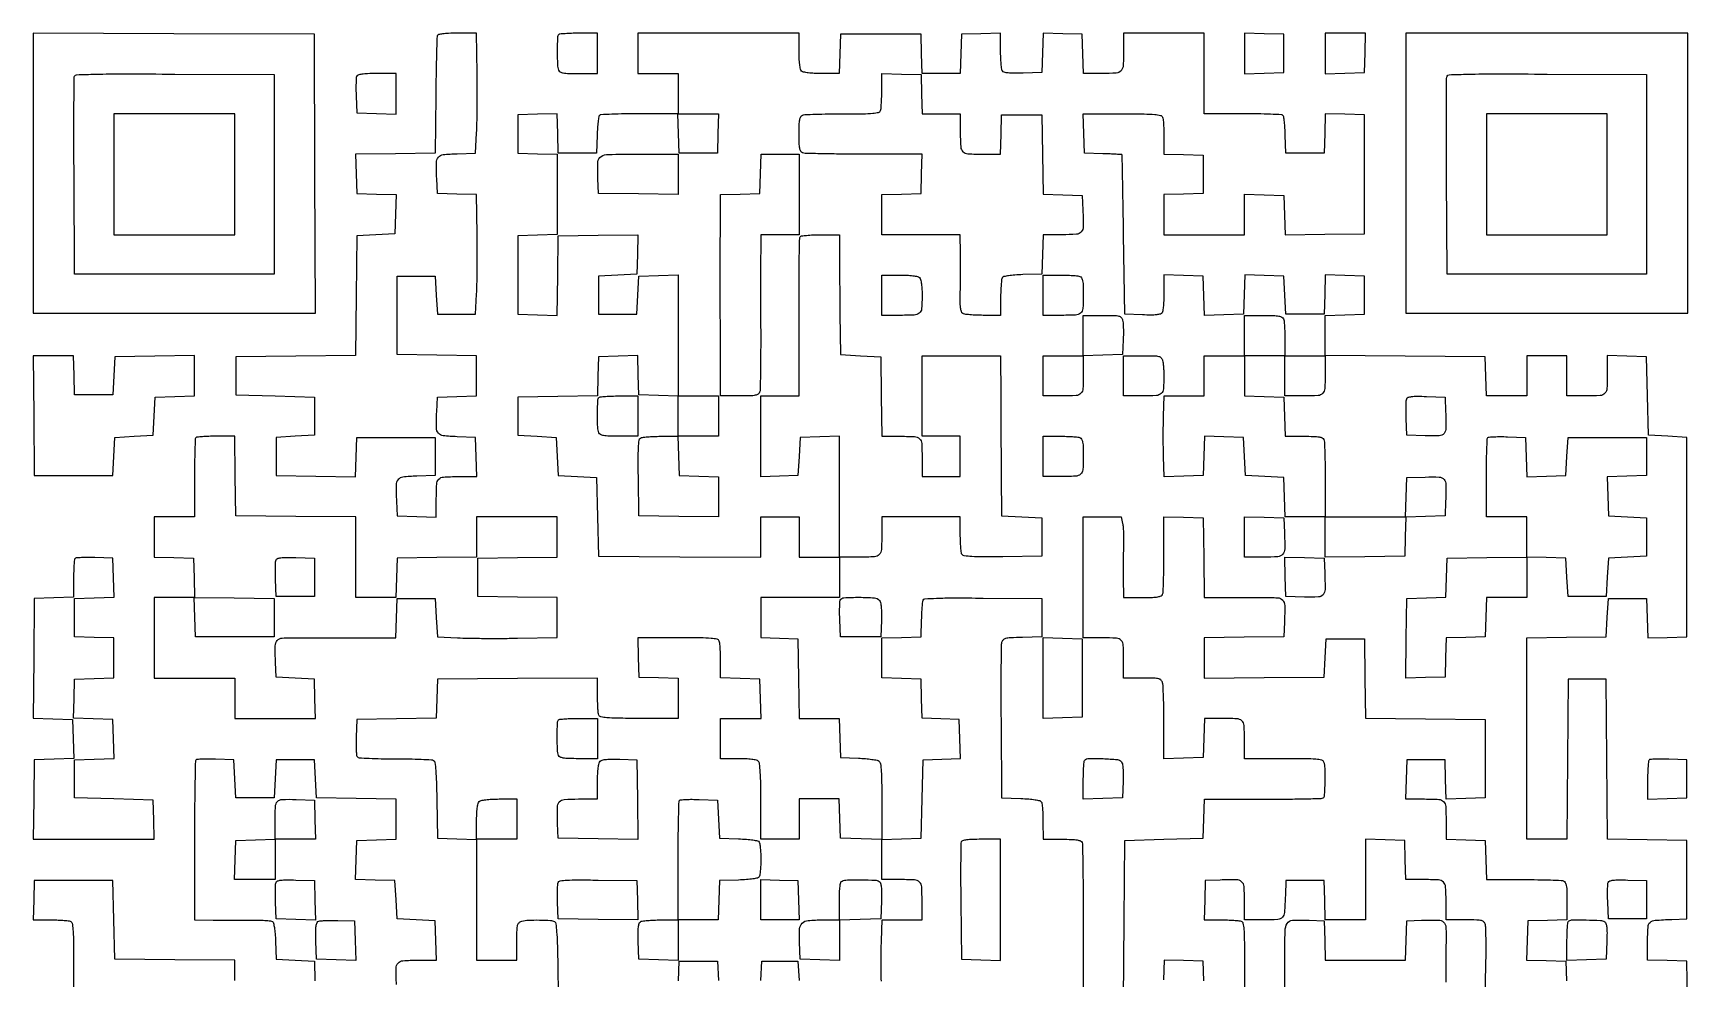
# Model space of a CAD drawing. Extents: x 156 to 936, y 95 to 969.
# Drawn here: x 156 to 936, y 523 to 969 of the extents above; entities that cross this region are included whole.
import ezdxf

# ---------------------------------------------------------------- set-up
doc = ezdxf.new("R2010")
doc.units = 0

msp = doc.modelspace()

# ---------------------------------------------------------------- linework, layer by layer
for points in [[(156, 903.007138), (156, 837), (222.50719, 837), (289.014379, 837), (288.75719, 902.75), (288.5, 968.5), (222.25, 968.757138), (156, 969.014276)], [(727, 959.5), (727, 949.924948), (736.25, 950.212474), (745.5, 950.5), (745.5, 959.5), (745.5, 968.5), (736.25, 968.787526), (727, 969.075052)], [(765, 959.462474), (765, 949.924948), (774.25, 950.212474), (783.5, 950.5), (783.787526, 959.75), (784.075052, 969), (774.537526, 969), (765, 969)], [(803, 903), (803, 837), (869.5, 837), (936, 837), (936, 903), (936, 969), (869.5, 969), (803, 969)], [(194, 902.5), (194, 874), (222.5, 874), (251, 874), (251, 902.5), (251, 931), (222.5, 931), (194, 931)], [(478.787526, 921.75), (478.5, 912.5), (469.5, 912.5), (460.5, 912.5), (460.212474, 921.75), (459.924948, 931), (469.5, 931), (479.075052, 931)], [(841, 902.5), (841, 874), (869.5, 874), (898, 874), (898, 902.5), (898, 931), (869.5, 931), (841, 931)], [(156.234427, 788.75), (156.5, 760.5), (175, 760.5), (193.5, 760.5), (194, 769.5), (194.5, 778.5), (203.5, 779), (212.5, 779.5), (213, 788.5), (213.5, 797.5), (222.75, 797.787526), (232, 798.075052), (232, 807.559591), (232, 817.044131), (213.25, 816.772065), (194.5, 816.5), (194, 807.5), (193.5, 798.5), (184.5, 798.5), (175.5, 798.5), (175.212474, 807.75), (174.924948, 817), (165.446901, 817), (155.968853, 817)], [(269.5, 693.5), (269.5, 684.5), (251, 684.5), (232.5, 684.5), (232.21218, 693.772204), (231.924361, 703.044409), (250.71218, 702.772204), (269.5, 702.5)], [(650.5, 665), (650.5, 646.5), (641.25, 646.212474), (632, 645.924948), (632, 665), (632, 684.075052), (641.25, 683.787526), (650.5, 683.5)], [(516.787526, 560.25), (517.075052, 551), (508.037526, 551), (499, 551), (499, 560.538933), (499, 570.077866), (507.75, 569.788933), (516.5, 569.5)]]:
    msp.add_lwpolyline(points, close=True)
for points in [[(346.472445, 967.75, 0.082125), (346.279536, 966.758202, 0.000698), (346.069628, 958.935938, 0.00244), (345.884703, 949.939182, 0.001568), (345.75383, 939.5), (345.5, 912.5), (326.712768, 912.227798), (307.925536, 911.955596), (308.212768, 902.727798), (308.5, 893.5), (317.787023, 893.211984), (327.074046, 892.923969), (326.787023, 883.711984), (326.5, 874.5), (317.5, 874), (308.5, 873.5), (308.234453, 845.265547), (307.968906, 817.031094), (279.734453, 816.765547), (251.5, 816.5), (251.5, 807.5), (251.5, 798.5), (270, 798), (288.5, 797.5), (288.5, 788.5), (288.5, 779.5), (279.5, 779), (270.5, 778.5), (270.5, 769.5), (270.5, 760.5), (289.212184, 760.228074), (307.924368, 759.956148), (308.212184, 769.228074), (308.5, 778.5), (327, 778.5), (345.5, 778.5), (345.5, 769.5), (345.5, 760.5), (336.759315, 760.211203, 0.017722), (330.222155, 759.762911, 0.198326), (327.97509, 758.54849, 0.170867), (327.062458, 756.011209, 0.012477), (327.199088, 748.479083), (327.5, 741.5), (336.75, 741.212474), (346, 740.924948), (346, 748.880687, -0.011355), (346.170661, 756.39446, -0.175306), (347.14413, 758.745929, -0.195555), (349.355702, 759.800563, -0.014686), (356.144515, 760), (365.075052, 760), (364.787526, 769.25), (364.5, 778.5), (355.759315, 778.788797, -0.017722), (349.222155, 779.237089, -0.198326), (346.97509, 780.45151, -0.170867), (346.062458, 782.988791, -0.012477), (346.199088, 790.520917), (346.5, 797.5), (355.75, 797.787526), (365, 798.075052), (365, 807.515461), (365, 816.955869), (346.25, 817.227935), (327.5, 817.5), (327.5, 836), (327.5, 854.5), (336.5, 854.5), (345.5, 854.5), (346, 845.5), (346.5, 836.5), (355.5, 836.5), (364.5, 836.5), (365, 846, 0.008575), (365.173687, 850.899725, 0.002724), (365.267478, 858.206326, 0.002718), (365.283374, 866.351918, 0.003024), (365.208437, 874.213024), (364.916874, 892.926048), (355.708437, 893.213024), (346.5, 893.5), (346.199088, 900.479083, -0.012477), (346.062458, 908.011209, -0.170867), (346.97509, 910.54849, -0.198326), (349.222155, 911.762911, -0.017722), (355.759315, 912.211203), (364.5, 912.5), (365, 922, 0.008583), (365.173683, 926.901785, 0.002721), (365.267404, 934.217188, 0.002715), (365.283216, 942.374735, 0.003017), (365.208183, 950.25), (364.916366, 969), (355.926798, 969, 0.008098), (351.773943, 968.93274, 0.024771), (348.967412, 968.702312, 0.032443), (347.114381, 968.333788, 0.24303)], [(403.666667, 968.333333, 0.192867), (403.103892, 967.018197, 0.004931), (403.015701, 960.449139, 0.008182), (403.096621, 954.128446, 0.084511), (403.606989, 951.581787, 0.192406), (404.346128, 950.782907, 0.06988), (405.845898, 950.311531, 0.034532), (408.428287, 950.062976, 0.00673), (413.106989, 950), (422, 950), (422, 959.5), (422, 969), (413.166667, 969, 0.007039), (409.733476, 968.951666, 0.010477), (406.732292, 968.804167, 0.005871), (404.23216, 968.599192, 0.174709)], [(269.5, 902.5), (269.5, 855.5), (222.5, 855.5), (175.5, 855.5), (175.239372, 901.5, -0.000997), (175.174287, 919.225103, -0.001596), (175.197198, 934.357597, -0.000282), (175.267665, 947.72814, -0.090314), (175.461789, 948.759906, -0.301449), (176.45055, 949.464468, -0.003096), (185.402033, 949.70934, -0.005599), (198.68089, 949.841585, -0.001079), (222.722417, 949.759906), (269.5, 949.5)], [(308.423642, 948.661609, 0.079281), (308.235027, 947.7687, 0.006579), (308.147568, 945.392336, 0.008656), (308.129541, 942.539392, 0.006569), (308.205027, 939.411609), (308.5, 931.5), (317.75, 931.212474), (327, 930.924948), (327, 940.462474), (327, 950), (317.968615, 950, 0.007593), (313.620517, 949.933967, 0.027242), (310.854544, 949.698735, 0.041413), (309.106941, 949.304101, 0.228749)], [(574.787526, 940.25), (575.075052, 931), (584.037526, 931), (593, 931), (593, 922.106989, 0.014732), (593.199102, 915.350994, 0.19511), (594.249844, 913.143776, 0.175559), (596.592092, 912.171283, 0.011491), (604.044262, 912), (611.924948, 912), (612.212474, 921.25), (612.5, 930.5), (622, 930.5), (631.5, 930.5), (631.771928, 911.787236), (632.043857, 893.074471), (641.271928, 892.787236), (650.5, 892.5), (650.800912, 885.520917, -0.012303), (650.942101, 877.883746, -0.176255), (650.011851, 875.374694, -0.202443), (647.739673, 874.228106, -0.016964), (641.018474, 874), (632.075052, 874), (631.787526, 864.75), (631.5, 855.5), (622.532999, 855.207902, 0.009786), (618.707636, 855.008289, 0.020298), (615.737125, 854.673305, 0.020215), (613.552989, 854.24575, 0.195149), (612.798312, 853.707902, 0.112618), (612.495093, 852.855762, 0.008743), (612.251635, 850.431384, 0.011595), (612.077158, 847.498009, 0.008591), (612.015313, 844.25), (612, 836), (603.75, 836.015313, -0.00958), (600.491543, 836.083802, -0.012622), (597.525809, 836.278091, -0.010099), (595.077688, 836.550601, -0.108865), (594.146372, 836.888375, -0.18574), (593.500978, 837.757572, -0.040433), (593.140898, 839.624046, -0.026256), (592.974178, 842.532694, -0.007207), (593.018516, 847.123063, 0.002836), (593.096273, 851.348323, 0.001753), (593.142088, 856.315837, 0.001758), (593.152891, 861.223834, 0.003161), (593.122144, 865.25), (593, 874), (574.5, 874), (556, 874), (556, 883.462474), (556, 892.924948), (565.25, 893.212474), (574.5, 893.5), (574.787526, 902.75), (575.075052, 912), (547.619313, 912, -0.002064), (536.982289, 912.043909, -0.003161), (527.764048, 912.178303, -0.001101), (519.816927, 912.361937, -0.085483), (518.581787, 912.606989, -0.18666), (517.790003, 913.323423, -0.072682), (517.316038, 914.748234, -0.036534), (517.06471, 917.179878, -0.007489), (517, 921.5, -0.007489), (517.06471, 925.820122, -0.036534), (517.316038, 928.251766, -0.072682), (517.790003, 929.676577, -0.18666), (518.581787, 930.393011, -0.081332), (519.754472, 930.635738, -0.00242), (524.784097, 930.821697, -0.004765), (530.727001, 930.955949, -0.003264), (537.474799, 931, 0.002672), (547.159864, 931.051749, 0.019343), (551.81213, 931.281609, 0.038952), (554.415774, 931.717599, 0.244878), (555.393011, 932.581787, 0.068543), (555.631102, 933.600781, 0.007277), (555.821697, 936.035923, 0.008872), (555.955617, 938.957076, 0.007017), (556, 942.119313), (556, 950.075052), (565.25, 949.787526), (574.5, 949.5)], [(916.5, 902.5), (916.5, 855.5), (869.5, 855.5), (822.5, 855.5), (822.239372, 901.5, -0.000997), (822.174287, 919.225103, -0.001596), (822.197198, 934.357597, -0.000282), (822.267665, 947.72814, -0.090314), (822.461789, 948.759906, -0.301449), (823.45055, 949.464468, -0.003096), (832.402033, 949.70934, -0.005599), (845.68089, 949.841585, -0.001079), (869.722417, 949.759906), (916.5, 949.5)], [(460, 902.477935), (460, 892.955869), (441.25, 893.227935), (422.5, 893.5), (422.199088, 900.479083, -0.019865), (422.172345, 908.427676, -0.25447), (423.637957, 910.902206, -0.13093), (427.063884, 911.877459, -0.004239), (441.519052, 912), (460, 912)], [(517, 893), (517, 874), (508, 874), (499, 874), (498.909593, 865.25, 0.002147), (498.879363, 860.242795, 0.000394), (498.870545, 850.997725, 0.000424), (498.877929, 840.181686, 0.000386), (498.903617, 829.018851, -0.001925), (498.895336, 818.359004, -0.00292), (498.798332, 809.09069, -0.001097), (498.65094, 801.124169, -0.071783), (498.426636, 799.768851, -0.175697), (497.717315, 798.845739, -0.096189), (496.373436, 798.315218, -0.040138), (493.919747, 798.05919, -0.005934), (488.932612, 798), (480, 798), (479.933673, 816, -0.000327), (479.908214, 824.397569, -0.00017), (479.88683, 834.88125, -0.000169), (479.872147, 845.649261, -0.000257), (479.867347, 855, -0.000281), (479.872218, 863.660525, -0.000282), (479.88683, 872.317102, -0.000275), (479.907992, 879.871743, -0.001122), (479.933673, 884.462474), (480, 892.924948), (489.25, 893.212474), (498.5, 893.5), (498.787526, 902.75), (499.075052, 912), (508.037526, 912), (517, 912)], [(536.030494, 864.75, 0.001065), (536.056617, 859.936743, 0.000323), (536.11651, 852.635938, 0.000323), (536.194222, 844.452664, 0.000352), (536.280494, 836.5), (536.5, 817.5), (546, 817), (555.5, 816.5), (555.772065, 797.75), (556.044131, 779), (563.940278, 779, -0.011457), (571.404655, 778.828936, -0.175414), (573.74896, 777.85673, -0.195276), (574.800677, 775.649615, -0.014747), (575, 768.893011), (575, 760), (584, 760), (593, 760), (593, 769.5), (593, 779), (584, 779), (575, 779), (575, 798), (575, 817), (593.5, 817), (612, 817), (612.057091, 798.25, 0.000566), (612.092812, 789.697251, 0.000329), (612.154079, 779.426563, 0.000328), (612.229016, 769.132134, 0.000554), (612.307091, 760.5), (612.5, 741.5), (622, 741), (631.5, 740.5), (631.5, 731.5), (631.5, 722.5), (613.073381, 722.226758, -0.003139), (603.874845, 722.14811, -0.013555), (598.410177, 722.283854, -0.01557), (594.873481, 722.578359, -0.226527), (593.838694, 723.226758, -0.110913), (593.51997, 724.114795, -0.009356), (593.263497, 726.549423, -0.012063), (593.080135, 729.497312, -0.009035), (593.015313, 732.75), (593, 741), (574.5, 741), (556, 741), (556, 733.081787, -0.011759), (555.823337, 725.570915, -0.18106), (554.820169, 723.232644, -0.19079), (552.54893, 722.190353, -0.013298), (545.393011, 722), (536, 722), (536, 750.537526), (536, 779.075052), (526.75, 778.787526), (517.5, 778.5), (517, 769.5), (516.5, 760.5), (507.75, 760.211067), (499, 759.922134), (499, 778.961067), (499, 798), (508, 798), (517, 798), (517.071973, 816.75, 0.000644), (517.093664, 825.256504, 0.000385), (517.098644, 835.376293, 0.000385), (517.088092, 845.456085, 0.000668), (517.061701, 853.828871, -0.002922), (517.07133, 860.920507, -0.004523), (517.170844, 867.044218, -0.001528), (517.32049, 872.320872, -0.131288), (517.548745, 873.078871, -0.224609), (518.112927, 873.444758, -0.009225), (520.577219, 873.729418, -0.014517), (523.591498, 873.93326, -0.009623), (527.059017, 874), (536, 874)], [(573.8, 853.8, -0.142062), (574.301898, 852.888147, -0.021703), (574.672007, 850.825282, -0.021121), (574.91981, 848.136184, -0.012415), (575, 844.906989, -0.019554), (574.772902, 839.102218, -0.206765), (573.690254, 837.052708, -0.159949), (571.310519, 836.157481, -0.01065), (563.918213, 836), (556, 836), (556, 845.5), (556, 855), (564.3, 855, -0.011084), (567.828493, 854.92177, -0.020332), (570.693122, 854.677711, -0.021091), (572.860329, 854.310542, -0.144849)], [(649.418213, 854.393011, -0.18666), (650.209997, 853.676577, -0.072682), (650.683962, 852.251766, -0.036534), (650.93529, 849.820122, -0.007489), (651, 845.5, -0.016928), (650.787494, 839.225197, -0.201251), (649.720139, 837.097177, -0.16771), (647.358591, 836.163873, -0.011011), (639.918213, 836), (632, 836), (632, 845.5), (632, 855), (639.918213, 855, -0.00705), (643.066073, 854.955615, -0.008902), (645.9751, 854.821697, -0.007317), (648.400281, 854.631074, -0.06844)], [(669.53186, 833.729083, -0.045288), (669.735265, 832.430652, -0.00895), (669.846004, 830.075142, -0.009416), (669.874264, 827.317546, -0.008627), (669.800912, 824.479083), (669.5, 817.5), (660.25, 817.212474), (651, 816.924948), (651, 809.044262, -0.011491), (650.828717, 801.592092, -0.175559), (649.856224, 799.249844, -0.19511), (647.649006, 798.199102, -0.014732), (640.893011, 798), (632, 798), (632, 807.5), (632, 817), (641.5, 817), (651, 817), (651, 826.5), (651, 836), (659.980948, 836, -0.004705), (665.561989, 835.94748, -0.053705), (667.743052, 835.670919, -0.154872), (668.864468, 834.997584, -0.119781)], [(745.393011, 834.418213, -0.06844), (745.631074, 833.400281, -0.007317), (745.821697, 830.9751, -0.008902), (745.955615, 828.066073, -0.00705), (746, 824.918213), (746, 817), (755.5, 817), (765, 817), (765, 809.081787, -0.01141), (764.829247, 801.599988, -0.175208), (763.85745, 799.252746, -0.195511), (761.650479, 798.199638, -0.014768), (754.893011, 798), (746, 798), (746, 807.5), (746, 817), (736.5, 817), (727, 817), (727, 807.537526), (727, 798.075052), (736.25, 797.787526), (745.5, 797.5), (745.787526, 788.25), (746.075052, 779), (754.930537, 779, -0.006773), (759.587052, 778.936924, -0.03465), (762.160133, 778.688208, -0.070053), (763.655249, 778.216672, -0.192061), (764.393011, 777.418213, -0.081401), (764.635772, 776.244542, -0.002396), (764.821697, 771.184475, -0.00474), (764.955951, 765.207024, -0.003244), (765, 758.418213), (765, 741), (783.962474, 741), (802.924948, 741), (803.212474, 750.25), (803.5, 759.5), (812.221282, 759.788514, -0.017872), (818.784833, 759.770984, -0.210428), (821.027485, 758.678754, -0.176334), (821.949111, 756.182645, -0.011928), (821.800912, 748.479083), (821.5, 741.5), (812.287036, 741.212964), (803.074071, 740.925929), (802.787036, 731.712964), (802.5, 722.5), (783.75, 722.227935), (765, 721.955869), (765, 731.477935), (765, 741), (755.537526, 741), (746.075052, 741), (745.787526, 750.25), (745.5, 759.5), (736.5, 760), (727.5, 760.5), (727, 769.5), (726.5, 778.5), (717.288016, 778.787023), (708.076031, 779.074046), (707.788016, 769.787023), (707.5, 760.5), (698.319479, 760.213394), (689.138958, 759.926787), (688.819479, 769.463394, -0.005262), (688.719823, 773.802276, -0.003099), (688.687442, 778.989247, -0.003099), (688.719338, 784.17274, -0.005294), (688.81862, 788.5), (689.13724, 798), (698.56862, 798), (708, 798), (708, 807.5), (708, 817), (717.5, 817), (727, 817), (727, 826.5), (727, 836), (735.893011, 836, -0.00673), (740.571713, 835.937024, -0.034532), (743.154102, 835.688469, -0.06988), (744.653872, 835.217093, -0.192406)], [(688.369714, 814.75, -0.03463), (688.602592, 813.555895, -0.010099), (688.795566, 811.692188, -0.010096), (688.928401, 809.5793, -0.010649), (688.972691, 807.5, -0.017359), (688.759849, 801.37136, -0.188704), (687.720969, 799.178608, -0.175914), (685.434037, 798.192623, -0.014699), (678.883369, 798), (670, 798), (670, 807.5), (670, 817), (678.883369, 817, -0.00487), (684.368743, 816.946567, -0.0534), (686.551213, 816.66971, -0.150802), (687.684822, 816.002112, -0.119916)], [(441, 788.5), (441, 779), (432.106989, 779, -0.00673), (427.428287, 779.062976, -0.034532), (424.845898, 779.311531, -0.06988), (423.346128, 779.782907, -0.192406), (422.606989, 780.581787, -0.084511), (422.096621, 783.128446, -0.008182), (422.015701, 789.449139, -0.004931), (422.103892, 796.018197, -0.192867), (422.666667, 797.333333, -0.174709), (423.23216, 797.599192, -0.005871), (425.732292, 797.804167, -0.010477), (428.733476, 797.951666, -0.007039), (432.166667, 798), (441, 798)], [(479, 788.5), (479, 779), (469.462474, 779), (459.924948, 779), (460.212474, 769.75), (460.5, 760.5), (469.75, 760.212474), (479, 759.924948), (479, 750.440409), (479, 740.955869), (460.25, 741.227935), (441.5, 741.5), (441.253044, 759.442865, -0.00333), (441.19043, 768.259053, -0.013443), (441.332656, 773.636527, -0.01462), (441.625285, 777.172733, -0.227096), (442.253044, 778.177552, -0.111594), (443.12672, 778.490041, -0.00911), (445.557144, 778.741275, -0.011876), (448.499195, 778.921063, -0.008857), (451.75, 778.984687), (460, 779), (460, 788.5), (460, 798), (469.5, 798), (479, 798)], [(821.800912, 790.520917, -0.011928), (821.949111, 782.817355, -0.176334), (821.027485, 780.321246, -0.210428), (818.784833, 779.229016, -0.017872), (812.221282, 779.211486), (803.5, 779.5), (803.205027, 787.411609, -0.006757), (803.130652, 790.542211, -0.008847), (803.151984, 793.403842, -0.006825), (803.2445, 795.787219, -0.078651), (803.438673, 796.700781, -0.222283), (804.127059, 797.364206, -0.05328), (805.715903, 797.724548, -0.030281), (808.338027, 797.871594, -0.007113), (812.733647, 797.789171), (821.5, 797.5)], [(232.666667, 778.333333, 0.188134), (232.396742, 777.718151, 0.001621), (232.195833, 772.477083, 0.005368), (232.048122, 766.408987, 0.0034), (232, 759.333333), (232, 741), (222.5, 741), (213, 741), (213, 731.537526), (213, 722.075052), (222.25, 721.787526), (231.5, 721.5), (231.787526, 712.25), (232.075052, 703), (222.537526, 703), (213, 703), (213, 684), (213, 665), (232, 665), (251, 665), (251, 655.5), (251, 646), (270.037526, 646), (289.075052, 646), (288.787526, 655.25), (288.5, 664.5), (279.5, 665), (270.5, 665.5), (270.199088, 672.479083, -0.012422), (270.057933, 680.214198, -0.180078), (271.014264, 682.732474, -0.202597), (273.336868, 683.85941, -0.016297), (280.283591, 683.993956, 0.002133), (285.067452, 683.951094, 0.000655), (292.289469, 683.926657, 0.000655), (300.372359, 683.920484, 0.000718), (308.212474, 683.936029), (326.924948, 684), (327.212474, 693.25), (327.5, 702.5), (336.5, 702.5), (345.5, 702.5), (346, 693.5), (346.5, 684.5), (356, 684, 0.008583), (360.901785, 683.826317, 0.002721), (368.217188, 683.732596, 0.002715), (376.374735, 683.716784, 0.003017), (384.25, 683.791817), (403, 684.083634), (403, 693.519752), (403, 702.955869), (384.25, 703.227935), (365.5, 703.5), (365.5, 712.5), (365.5, 721.5), (384.25, 721.772065), (403, 722.044131), (403, 731.522065), (403, 741), (384, 741), (365, 741), (365, 731.522065), (365, 722.044131), (346.25, 721.772065), (327.5, 721.5), (327.212474, 712.25), (326.924948, 703), (317.462474, 703), (308, 703), (308, 721.984427), (308, 740.968853), (279.75, 741.234427), (251.5, 741.5), (251.227935, 760.25), (250.955869, 779), (242.144601, 779, 0.007056), (238.71987, 778.951665, 0.0105), (235.72581, 778.804167, 0.005895), (233.231934, 778.599175, 0.174642)], [(649.418213, 778.393011, -0.18666), (650.209997, 777.676577, -0.072682), (650.683962, 776.251766, -0.036534), (650.93529, 773.820122, -0.007489), (651, 769.5, -0.016928), (650.787494, 763.225197, -0.201251), (649.720139, 761.097177, -0.16771), (647.358591, 760.163873, -0.011011), (639.918213, 760), (632, 760), (632, 769.5), (632, 779), (639.918213, 779, -0.00705), (643.066073, 778.955615, -0.008902), (645.9751, 778.821697, -0.007317), (648.400281, 778.631074, -0.06844)], [(859.788016, 769.212977), (860.076031, 759.925954), (869.288016, 760.212977), (878.5, 760.5), (879, 769.5), (879.5, 778.5), (898, 778.5), (916.5, 778.5), (916.5, 769.5), (916.5, 760.5), (907.212977, 760.211984), (897.925954, 759.923969), (898.212977, 750.711984), (898.5, 741.5), (907.5, 741), (916.5, 740.5), (916.5, 731.5), (916.5, 722.5), (907.5, 722), (898.5, 721.5), (898, 712.5), (897.5, 703.5), (888.5, 703.5), (879.5, 703.5), (879, 712.5), (878.5, 721.5), (869.25, 721.787526), (860, 722.075052), (860, 712.537526), (860, 703), (850.537526, 703), (841.075052, 703), (840.787526, 693.75), (840.5, 684.5), (831.287036, 684.212964), (822.074071, 683.925929), (821.787036, 674.712964), (821.5, 665.5), (812.227796, 665.21218), (802.955591, 664.924361), (803.227796, 683.71218), (803.5, 702.5), (812.712964, 702.787036), (821.925929, 703.074071), (822.212964, 712.287036), (822.5, 721.5), (841.25, 721.772065), (860, 722.044131), (860, 731.522065), (860, 741), (850.5, 741), (841, 741), (841, 759.333333, -0.003584), (841.05073, 766.411472, -0.00564), (841.206402, 772.487652, -0.001786), (841.418403, 777.723678, -0.187492), (841.702644, 778.369311, -0.179987), (842.290922, 778.638564, -0.007016), (844.709672, 778.781547, -0.011703), (847.626528, 778.84459, -0.007913), (850.952644, 778.785977), (859.5, 778.5)], [(745.800912, 733.520917, -0.012322), (745.941866, 725.88044, -0.176722), (745.009281, 723.372662, -0.202101), (742.732324, 722.227183, -0.01682), (735.980948, 722), (727, 722), (727, 731.537526), (727, 741.075052), (736.25, 740.787526), (745.5, 740.5)], [(175.702644, 721.369311, 0.173149), (175.422837, 720.7788, 0.006441), (175.206402, 718.2893, 0.011013), (175.050966, 715.292182, 0.007448), (175, 711.870859), (175, 703.075052), (165.75, 702.787526), (156.5, 702.5), (156.234491, 674.287731), (155.968982, 646.075462), (165.234491, 645.787731), (174.5, 645.5), (174.787023, 636.288016), (175.074046, 627.076031), (165.787023, 626.788016), (156.5, 626.5), (156.227935, 607.75), (155.955869, 589), (184.515461, 589), (213.075052, 589), (212.787526, 598.25), (212.5, 607.5), (194, 608), (175.5, 608.5), (175.5, 617.5), (175.5, 626.5), (184.787023, 626.788016), (194.074046, 627.076031), (193.787023, 636.288016), (193.5, 645.5), (184.212977, 645.788016), (174.925954, 646.076031), (175.212977, 655.288016), (175.5, 664.5), (184.75, 664.787526), (194, 665.075052), (194, 674.5), (194, 683.924948), (184.75, 684.212474), (175.5, 684.5), (175.5, 693.5), (175.5, 702.5), (184.787023, 702.788016), (194.074046, 703.076031), (193.787023, 712.288016), (193.5, 721.5), (184.952644, 721.785977, 0.007913), (181.626528, 721.84459, 0.011703), (178.709672, 721.781547, 0.007016), (176.290922, 721.638564, 0.179987)], [(288.5, 712.5), (288.5, 703.5), (279.5, 703.5), (270.5, 703.5), (270.205027, 711.411609, -0.006757), (270.130652, 714.542211, -0.008847), (270.151984, 717.403842, -0.006825), (270.2445, 719.787219, -0.078651), (270.438673, 720.700781, -0.222283), (271.127059, 721.364206, -0.05328), (272.715903, 721.724548, -0.030281), (275.338027, 721.871594, -0.007113), (279.733647, 721.789171), (288.5, 721.5)], [(764.800912, 714.520917, -0.011928), (764.949111, 706.817355, -0.176334), (764.027485, 704.321246, -0.210428), (761.784833, 703.229016, -0.017872), (755.221282, 703.211486), (746.5, 703.5), (746.211971, 712.788029), (745.923942, 722.076058), (755.211971, 721.788029), (764.5, 721.5)], [(554.921326, 701.594796, -0.126804), (555.405224, 700.568167, -0.023545), (555.701133, 698.485252, -0.021342), (555.842502, 695.735348, -0.01153), (555.793771, 692.344796), (555.5, 684.5), (546, 684.5), (536.5, 684.5), (536.205027, 692.411609, -0.006569), (536.129541, 695.539392, -0.008656), (536.147568, 698.392336, -0.006579), (536.235027, 700.7687, -0.079281), (536.423642, 701.661609, -0.295486), (538.120422, 702.898155, -0.014691), (545.34568, 703.084376, -0.01662), (552.534806, 702.819341, -0.204789)], [(422, 636.5), (422, 627), (413.106989, 627, -0.00673), (408.428287, 627.062976, -0.034532), (405.845898, 627.311531, -0.06988), (404.346128, 627.782907, -0.192406), (403.606989, 628.581787, -0.084511), (403.096621, 631.128446, -0.008182), (403.015701, 637.449139, -0.004931), (403.103892, 644.018197, -0.192867), (403.666667, 645.333333, -0.174709), (404.23216, 645.599192, -0.005871), (406.732292, 645.804167, -0.010477), (409.733476, 645.951666, -0.007039), (413.166667, 646), (422, 646)], [(440.772147, 607.727853), (441.044293, 588.955707), (422.272147, 589.227853), (403.5, 589.5), (403.199088, 596.479083, -0.012322), (403.058134, 604.11956, -0.176722), (403.990719, 606.627338, -0.202101), (406.267676, 607.772817, -0.01682), (413.019052, 608), (422, 608), (422, 616.3, -0.010869), (422.078193, 619.896692, -0.021373), (422.324495, 622.746533, -0.023516), (422.70151, 624.866807, -0.141534), (423.236619, 625.836619, -0.141627), (424.215618, 626.376564, -0.030081), (426.156875, 626.694801, -0.024175), (428.863904, 626.841129, -0.010354), (432.486619, 626.786619), (440.5, 626.5)], [(668.921326, 625.594796, -0.126804), (669.405224, 624.568167, -0.023545), (669.701133, 622.485252, -0.021342), (669.842502, 619.735348, -0.01153), (669.793771, 616.344796), (669.5, 608.5), (660.25, 608.212474), (651, 607.924948), (651, 616.795808, -0.007009), (651.048332, 620.243385, -0.010438), (651.195833, 623.256685, -0.00583), (651.400781, 625.767459, -0.174822), (651.666667, 626.333333, -0.1982), (653.641278, 627.154415, -0.011379), (660.346099, 627.02018, -0.011327), (667.040061, 626.581573, -0.200106)], [(917.702644, 626.369311, 0.173388), (917.422777, 625.777963, 0.006353), (917.206402, 623.267253, 0.010931), (917.050962, 620.245903, 0.007385), (917, 616.795808), (917, 607.924948), (926.25, 608.212474), (935.5, 608.5), (935.5, 617.5), (935.5, 626.5), (926.952644, 626.785977, 0.007913), (923.626528, 626.84459, 0.011703), (920.709672, 626.781547, 0.007016), (918.290922, 626.638564, 0.179987)], [(288.787526, 598.25), (289.075052, 589), (279.537526, 589), (270, 589), (270, 579.5), (270, 570), (260.462474, 570), (250.924948, 570), (251.212474, 579.25), (251.5, 588.5), (260.75, 588.787526), (270, 589.075052), (270, 596.955738, -0.01104), (270.166168, 604.480837, -0.175493), (271.125982, 606.805228, -0.203435), (273.295917, 607.80133, -0.015558), (279.87125, 607.787164), (288.5, 607.5)], [(384, 598.5), (384, 589), (374.5, 589), (365, 589), (365, 597.3, -0.011084), (365.07823, 600.828493, -0.020332), (365.322289, 603.693122, -0.021091), (365.689458, 605.860329, -0.144849), (366.2, 606.8, -0.144849), (367.139671, 607.310542, -0.021091), (369.306878, 607.677711, -0.020332), (372.171507, 607.92177, -0.011084), (375.7, 608), (384, 608)], [(479, 598.5), (479.5, 589.5), (488.467001, 589.207902, -0.009786), (492.292364, 589.008289, -0.020298), (495.262875, 588.673305, -0.020215), (497.447011, 588.24575, -0.195149), (498.201688, 587.707902, -0.107815), (498.502938, 586.886078, -0.010824), (498.743867, 584.798571, -0.01319), (498.913294, 582.26902, -0.010125), (498.969374, 579.5, -0.010125), (498.913294, 576.73098, -0.01319), (498.743867, 574.201429, -0.010824), (498.502938, 572.113922, -0.107815), (498.201688, 571.292098, -0.195149), (497.447011, 570.75425, -0.020215), (495.262875, 570.326695, -0.020298), (492.292364, 569.991711, -0.009786), (488.467001, 569.792098), (479.5, 569.5), (479.212474, 560.25), (478.924948, 551), (469.462474, 551), (460, 551), (460, 541.462474), (460, 531.924948), (450.75, 532.212474), (441.5, 532.5), (441.206902, 540.914347, -0.008519), (441.135766, 544.914541, -0.027159), (441.278749, 547.5815, -0.039341), (441.610638, 549.340297, -0.187221), (442.206902, 550.149034, -0.110402), (443.105717, 550.472467, -0.00954), (445.54359, 550.732898, -0.012203), (448.495888, 550.918959, -0.00917), (451.75, 550.984687), (460, 551), (460, 578.833333, -0.002362), (460.050651, 589.554139, -0.003792), (460.206402, 598.697027, -0.000816), (460.416662, 606.705227, -0.191676), (460.702644, 607.369311, -0.179987), (461.290922, 607.638564, -0.007016), (463.709672, 607.781547, -0.011703), (466.626528, 607.84459, -0.007913), (469.952644, 607.785977), (478.5, 607.5)], [(593.451839, 587.73509, 0.089123), (593.260059, 586.730486, 0.000779), (593.187397, 578.914877, 0.002682), (593.166043, 569.919612, 0.001724), (593.233224, 559.48509), (593.5, 532.5), (602.75, 532.212474), (612, 531.924948), (612, 560.462474), (612, 589), (602.968615, 589, 0.007987), (598.76679, 588.932872, 0.025053), (595.953623, 588.701549, 0.033588), (594.108078, 588.328801, 0.238881)], [(288.788029, 560.211971), (289.076058, 550.923942), (279.788029, 551.211971), (270.5, 551.5), (270.205027, 559.411609, -0.006757), (270.130652, 562.542211, -0.008847), (270.151984, 565.403842, -0.006825), (270.2445, 567.787219, -0.078651), (270.438673, 568.700781, -0.222283), (271.127059, 569.364206, -0.05328), (272.715903, 569.724548, -0.030281), (275.338027, 569.871594, -0.007113), (279.733647, 569.789171), (288.5, 569.5)], [(440.78782, 560.227796), (441.075639, 550.955591), (422.28782, 551.227796), (403.5, 551.5), (403.205027, 559.411609, -0.006678), (403.130183, 562.541021, -0.008767), (403.150121, 565.398988, -0.006722), (403.240504, 567.779383, -0.078916), (403.432332, 568.684256, -0.271496), (404.329852, 569.401442, -0.021534), (407.482268, 569.72062, -0.015363), (412.664758, 569.861208, -0.002829), (422.227305, 569.772646), (440.5, 569.5)], [(554.793098, 569.149034, -0.187221), (555.389362, 568.340297, -0.039341), (555.721251, 566.5815, -0.027159), (555.864234, 563.914541, -0.008519), (555.793098, 559.914347), (555.5, 551.5), (545.75, 551.213788), (536, 550.927576), (536, 541.426262), (536, 531.924948), (526.75, 532.212474), (517.5, 532.5), (517.203802, 540.479635, -0.024754), (517.2824, 546.820328, -0.188489), (518.515788, 549.478047, -0.172538), (521.288424, 550.722818, -0.02007), (528.19113, 551), (536, 551), (536, 559.916667, -0.008266), (536.067874, 564.021966, -0.024717), (536.299188, 566.819848, -0.032039), (536.668333, 568.679382, -0.236055), (537.25, 569.337719, -0.090819), (539.764741, 569.853734, -0.008), (546.283877, 569.887929, -0.006381), (552.913954, 569.731979, -0.133039)], [(916.5, 560.5), (916.5, 551.5), (907.5, 551.5), (898.5, 551.5), (898.205027, 559.411609, -0.006757), (898.130652, 562.542211, -0.008847), (898.151984, 565.403842, -0.006825), (898.2445, 567.787219, -0.078651), (898.438673, 568.700781, -0.222283), (899.127059, 569.364206, -0.05328), (900.715903, 569.724548, -0.030281), (903.338027, 569.871594, -0.007113), (907.733647, 569.789171), (916.5, 569.5)], [(307.788029, 541.211971), (308.076058, 531.923942), (298.788029, 532.211971), (289.5, 532.5), (289.206902, 540.914347, -0.008557), (289.136131, 544.911022, -0.02706), (289.279299, 547.583734, -0.03904), (289.61127, 549.351173, -0.184607), (290.206902, 550.17015, -0.118191), (291.102078, 550.488416, -0.010843), (293.470153, 550.689286, -0.01353), (296.341672, 550.792355, -0.010196), (299.5, 550.755803), (307.5, 550.5)], [(896.793098, 550.149034, -0.187221), (897.389362, 549.340297, -0.039341), (897.721251, 547.5815, -0.027159), (897.864234, 544.914541, -0.008519), (897.793098, 540.914347), (897.5, 532.5), (888.25, 532.212474), (879, 531.924948), (879, 540.795808, -0.007009), (879.048332, 544.243385, -0.010438), (879.195833, 547.256685, -0.00583), (879.400781, 549.767459, -0.174822), (879.666667, 550.333333, -0.195602), (881.1522, 550.959784, -0.005877), (888.007864, 550.966593, -0.007493), (894.73212, 550.793423, -0.131906)]]:
    msp.add_lwpolyline(points, format="xyb", close=True)
for points in [[(935.772065, 512.75), (935.5, 531.5), (926.25, 531.787526), (917, 532.075052), (917, 541.018474, -0.014194), (917.190094, 547.713321, -0.199365), (918.215838, 549.834916, -0.165063), (920.527107, 550.811311, -0.009054), (928.5, 551.245668), (935.5, 551.5), (935.5, 570), (935.5, 588.5), (916.762004, 588.772021), (898.024007, 589.044042), (897.762004, 626.772021), (897.5, 664.5), (888.5, 664.5), (879.5, 664.5), (879.237975, 626.75), (878.97595, 589), (869.487975, 589), (860, 589), (860, 636.477935), (860, 683.955869), (878.75, 684.227935), (897.5, 684.5), (898, 693.5), (898.5, 702.5), (907.5, 702.5), (916.5, 702.5), (916.788016, 693.212977), (917.076031, 683.925954), (926.288016, 684.212977), (935.5, 684.5), (935.5, 731.5), (935.5, 778.5), (926.5, 779), (917.5, 779.5), (917, 798), (916.5, 816.5), (907.25, 816.787526), (898, 817.075052), (898, 809.119313, -0.01133), (897.829774, 801.607881, -0.174856), (896.858669, 799.255648, -0.19591), (894.651936, 798.200175, -0.014805), (887.893011, 798), (879, 798), (879, 807.5), (879, 817), (869.5, 817), (860, 817), (860, 807.5), (860, 798), (850.537526, 798), (841.075052, 798), (840.787526, 807.25), (840.5, 816.5), (802.75, 816.762025), (765, 817.02405), (765, 826.474499), (765, 835.924948), (774.25, 836.212474), (783.5, 836.5), (783.5, 845.5), (783.5, 854.5), (774.288016, 854.787023), (765.076031, 855.074046), (764.788016, 845.787023), (764.5, 836.5), (755.5, 836.5), (746.5, 836.5), (746, 845.5), (745.5, 854.5), (736.288016, 854.787023), (727.076031, 855.074046), (726.788016, 845.787023), (726.5, 836.5), (717.288016, 836.212977), (708.076031, 835.925954), (707.788016, 845.212977), (707.5, 854.5), (698.25, 854.787526), (689, 855.075052), (688.984687, 846.787526, -0.009129), (688.918962, 843.519034, -0.01216), (688.732898, 840.554613, -0.009485), (688.472502, 838.106611, -0.110544), (688.149034, 837.206902, -0.187221), (687.340297, 836.610638, -0.039341), (685.5815, 836.278749, -0.027159), (682.914541, 836.135766, -0.008519), (678.914347, 836.206902), (670.5, 836.5), (669.969467, 874, 0.000541), (669.750263, 888.39379, 0.000894), (669.530309, 900.546376, 0.000045), (669.311451, 911.500861, 0.198767), (669.219467, 911.711067, 0.178686), (669.014207, 911.800829, 0.000731), (666.494156, 911.945007, 0.003492), (663.620196, 912.085087, 0.002177), (660.25, 912.211067), (651.5, 912.5), (651.212474, 921.75), (650.924948, 931), (669.355485, 931, -0.002466), (679.708313, 930.948949, -0.018261), (684.634487, 930.72031, -0.036185), (687.39242, 930.288709, -0.249177), (688.393011, 929.418213, -0.068336), (688.631047, 928.40135, -0.007357), (688.821697, 925.986123, -0.008933), (688.955612, 923.089223, -0.007082), (689, 919.955738), (689, 912.075052), (698.25, 911.787526), (707.5, 911.5), (707.5, 902.5), (707.5, 893.5), (698.25, 893.212474), (689, 892.924948), (689, 883.462474), (689, 874), (708, 874), (727, 874), (727, 883.537526), (727, 893.075052), (736.25, 892.787526), (745.5, 892.5), (745.787816, 883.228074), (746.075632, 873.956148), (764.787816, 874.228074), (783.5, 874.5), (783.5, 902.5), (783.5, 930.5), (774.288016, 930.787023), (765.076031, 931.074046), (764.788016, 921.787023), (764.5, 912.5), (755.5, 912.5), (746.5, 912.5), (746.205609, 920.994391, 0.008279), (746.035917, 924.305786, 0.011972), (745.767598, 927.223652, 0.007724), (745.450158, 929.631312, 0.161087), (745.127907, 930.272093, 0.185963), (744.41557, 930.588217, 0.002216), (739.236582, 930.824105, 0.006297), (733.194269, 930.996296, 0.00403), (726.172298, 931.051315), (708, 931.047227), (708, 950.023613), (708, 969), (689, 969), (670, 969), (669.986345, 961.75, -0.010904), (669.799195, 953.85182, -0.167242), (668.810132, 951.353181, -0.201372), (666.560646, 950.224533, -0.016903), (659.920894, 950), (651.075052, 950), (650.787526, 959.25), (650.5, 968.5), (641.288016, 968.787023), (632.076031, 969.074046), (631.788016, 959.787023), (631.5, 950.5), (622.58457, 950.208654, -0.007874), (618.325344, 950.136581, -0.025891), (615.518036, 950.278743, -0.03736), (613.675579, 950.608404, -0.190691), (612.849883, 951.208654, -0.110589), (612.52683, 952.107413, -0.009469), (612.266784, 954.555128, -0.012148), (612.080958, 957.519159, -0.009118), (612.015313, 960.787526), (612, 969.075052), (602.75, 968.787526), (593.5, 968.5), (593.212474, 959.25), (592.924948, 950), (584, 950), (575.075052, 950), (574.787526, 959.25), (574.5, 968.5), (555.5, 968.5), (536.5, 968.5), (536.212474, 959.25), (535.924948, 950), (527.662474, 950, -0.011159), (524.152513, 950.078344, -0.02038), (521.298731, 950.322617, -0.021131), (519.138013, 950.689961, -0.144682), (518.2, 951.2, -0.144849), (517.689458, 952.139671, -0.021091), (517.322289, 954.306878, -0.020332), (517.07823, 957.171507, -0.011084), (517, 960.7), (517, 969), (479, 969), (441, 969), (441, 959.5), (441, 950), (450.5, 950), (460, 950), (460, 940.523613), (460, 931.047227), (441.827702, 931.051315, 0.00403), (434.805731, 930.996296, 0.006297), (428.763418, 930.824105, 0.002216), (423.58443, 930.588217, 0.185963), (422.872093, 930.272093, 0.161087), (422.549842, 929.631312, 0.007724), (422.232402, 927.223652, 0.011972), (421.964083, 924.305786, 0.008279), (421.794391, 920.994391), (421.5, 912.5), (412.5, 912.5), (403.5, 912.5), (403.211984, 921.787023), (402.923969, 931.074046), (393.711984, 930.787023), (384.5, 930.5), (384.5, 921.5), (384.5, 912.5), (393.75, 912.212474), (403, 911.924948), (403, 893), (403, 874.075052), (393.75, 873.787526), (384.5, 873.5), (384.5, 855), (384.5, 836.5), (393.727798, 836.212768), (402.955596, 835.925536), (403.227798, 854.712768), (403.5, 873.5), (422.28782, 873.772204), (441.075639, 874.044409), (440.78782, 864.772204), (440.5, 855.5), (431.5, 855), (422.5, 854.5), (422.5, 845.5), (422.5, 836.5), (431.5, 836.5), (440.5, 836.5), (441, 845.5), (441.5, 854.5), (450.75, 854.787526), (460, 855.075052), (460, 826.5), (460, 797.924948), (450.75, 798.212474), (441.5, 798.5), (441.211984, 807.787023), (440.923969, 817.074046), (431.711984, 816.787023), (422.5, 816.5), (422.212764, 807.271928), (421.925529, 798.043857), (403.212764, 797.771928), (384.5, 797.5), (384.5, 788.5), (384.5, 779.5), (393.5, 779), (402.5, 778.5), (403, 769.5), (403.5, 760.5), (412.5, 760), (421.5, 759.5), (422, 741), (422.5, 722.5), (460.75, 722.238117), (499, 721.976235), (499, 731.488117), (499, 741), (508, 741), (517, 741), (517, 731.5), (517, 722), (526.5, 722), (536, 722), (536, 712.5), (536, 703), (517.5, 703), (499, 703), (499, 693.538933), (499, 684.077866), (507.75, 683.788933), (516.5, 683.5), (516.772065, 664.75), (517.044131, 646), (526.484539, 646), (535.924948, 646), (536.212474, 636.75), (536.5, 627.5), (544.950164, 627.206324, -0.011302), (548.281363, 627.015093, -0.014976), (551.299919, 626.682026, -0.012295), (553.772011, 626.271826, -0.126595), (554.700164, 625.833879, -0.188665), (555.359216, 624.642054, -0.015963), (555.716805, 621.087271, -0.013646), (555.93929, 615.669531, -0.003438), (556, 606.841343), (556, 588.927576), (546.25, 589.213788), (536.5, 589.5), (536.212474, 598.75), (535.924948, 608), (526.462474, 608), (517, 608), (517, 598.5), (517, 589), (508, 589), (499, 589), (499, 606.8, 0.003861), (498.936048, 615.080768, 0.011908), (498.716292, 620.675375, 0.011288), (498.380286, 624.588868, 0.17093), (497.8, 625.8, 0.144849), (496.860329, 626.310542, 0.021091), (494.693122, 626.677711, 0.020332), (491.828493, 626.92177, 0.011084), (488.3, 627), (480, 627), (480, 636.5), (480, 646), (489.537526, 646), (499.075052, 646), (498.787526, 655.25), (498.5, 664.5), (489.25, 664.787526), (480, 665.075052), (480, 672.955738, 0.007082), (479.955612, 676.089223, 0.008933), (479.821697, 678.986123, 0.007357), (479.631047, 681.40135, 0.068336), (479.393011, 682.418213, 0.250962), (478.382474, 683.291416, 0.035032), (475.555161, 683.721095, 0.017815), (470.506678, 683.949234, 0.002383), (459.855485, 684), (440.924948, 684), (441.212474, 674.75), (441.5, 665.5), (450.75, 665.212474), (460, 664.924948), (460, 655.462474), (460, 646), (441.606989, 646, -0.002472), (431.276552, 646.051073, -0.018295), (426.359559, 646.27975, -0.036273), (423.606822, 646.711497, -0.24904), (422.606989, 647.581787, -0.068473), (422.368917, 648.60006, -0.007304), (422.178303, 651.028432, -0.008893), (422.044385, 653.941345, -0.007039), (422, 657.093813), (422, 665.02405), (384.25, 664.762025), (346.5, 664.5), (346.212764, 655.271928), (345.925529, 646.043857), (327.212764, 645.771928), (308.5, 645.5), (308.207021, 637.092979, 0.009984), (308.158186, 633.808724, 0.014314), (308.256342, 630.899283, 0.010085), (308.45372, 628.512841, 0.172354), (308.786342, 627.813658, 0.183046), (309.565196, 627.462742, 0.003056), (314.372854, 627.197478, 0.00743), (320.031084, 627.004185, 0.004816), (326.579322, 626.940956, -0.004213), (333.152328, 626.88541, -0.006312), (338.889714, 626.716096, -0.002912), (343.754432, 626.482647, -0.126613), (344.726088, 626.176039, -0.22561), (345.340379, 625.216511, -0.011428), (345.731442, 621.426234, -0.012493), (346.034708, 615.914964, -0.003683), (346.226088, 607.455762), (346.5, 589.5), (355.75, 589.212474), (365, 588.924948), (365, 560.462474), (365, 532), (374.5, 532), (384, 532), (384, 540.883369, -0.00487), (384.053433, 546.368743, -0.0534), (384.33029, 548.551213, -0.150802), (384.997888, 549.684822, -0.119916), (386.25, 550.369714, -0.054325), (389.44463, 550.863301, -0.014084), (394.656494, 550.949739, -0.010194), (399.871005, 550.782971, -0.129113), (401.726088, 550.190449, -0.223435), (402.339909, 549.222567, -0.01141), (402.731244, 545.426015, -0.01247), (403.034694, 539.909881, -0.003691), (403.226088, 531.455762), (403.5, 513.5)], [(669.975876, 512.924629), (670.237938, 550.712315), (670.5, 588.5), (689, 589), (707.5, 589.5), (707.787135, 598.72046), (708.07427, 607.94092), (735.545593, 607.916671, 0.002089), (746.14756, 607.951603, 0.003301), (755.23848, 608.079556, 0.000827), (763.172033, 608.256739, 0.133177), (764.008458, 608.505227, 0.246717), (764.741229, 609.746035, 0.006736), (764.976287, 616.23566, 0.011716), (764.971918, 622.491322, 0.085779), (764.393011, 625.418213, 0.24904), (763.393178, 626.288503, 0.036273), (760.640441, 626.72025, 0.018295), (755.723448, 626.948927, 0.002472), (745.393011, 627), (727, 627), (727, 635.893011, 0.014732), (726.800898, 642.649006, 0.19511), (725.750156, 644.856224, 0.175559), (723.407908, 645.828717, 0.011491), (715.955738, 646), (708.075052, 646), (707.787526, 636.75), (707.5, 627.5), (698.25, 627.212474), (689, 626.924948), (688.986345, 643.712474, 0.003319), (688.937208, 650.306997, 0.004573), (688.799577, 656.229602, 0.002951), (688.609371, 661.195952, 0.054468), (688.369714, 662.75, 0.119916), (687.684822, 664.002112, 0.150802), (686.551213, 664.66971, 0.0534), (684.368743, 664.946567, 0.00487), (678.883369, 665), (670, 665), (670, 672.918213, 0.01141), (669.829247, 680.400012, 0.175208), (668.85745, 682.747254, 0.195511), (666.650479, 683.800362, 0.014768), (659.893011, 684), (651, 684), (651, 712.5), (651, 741), (659.920545, 741), (668.841089, 741), (669.518867, 737.914098, -0.033066), (669.764822, 736.287778, -0.009817), (669.92662, 733.777101, -0.009804), (669.997842, 730.941821, -0.010432), (669.955188, 728.164098, 0.005189), (669.872348, 724.958742, 0.002321), (669.826705, 720.740391, 0.002297), (669.819636, 716.27876, 0.003116), (669.856866, 712.25), (670, 703), (678.893011, 703, 0.00673), (683.571713, 703.062976, 0.034532), (686.154102, 703.311531, 0.06988), (687.653872, 703.782907, 0.192406), (688.393011, 704.581787, 0.081426), (688.635784, 705.755801, 0.002387), (688.821697, 710.826548, 0.004731), (688.955952, 716.816117, 0.003237), (689, 723.619313), (689, 741.075052), (698.25, 740.787526), (707.5, 740.5), (707.772065, 721.75), (708.044131, 703), (717.272065, 702.936029, 0.001586), (721.472105, 702.92024, 0.000932), (726.496614, 702.926657, 0.000932), (731.520026, 702.951795, 0.001589), (735.716409, 702.993956, -0.016297), (742.663132, 702.85941, -0.202597), (744.985736, 701.732474, -0.180078), (745.942067, 699.214198, -0.012422), (745.800912, 691.479083), (745.5, 684.5), (726.75, 684.227935), (708, 683.955869), (708, 674.462361), (708, 664.968853), (736.25, 665.234427), (764.5, 665.5), (765, 674.5), (765.5, 683.5), (774.5, 683.5), (783.5, 683.5), (783.772008, 664.765536), (784.044016, 646.031072), (812.272008, 645.765536), (840.5, 645.5), (840.5, 627), (840.5, 608.5), (831.288016, 608.212977), (822.076031, 607.925954), (821.788016, 617.212977), (821.5, 626.5), (812.5, 626.5), (803.5, 626.5), (803.212474, 617.25), (802.924948, 608), (811.855485, 608, -0.014613), (818.641353, 607.801631, -0.194755), (820.853421, 606.751728, -0.176009), (821.828279, 604.410229, -0.011516), (822, 596.955738), (822, 589.075052), (831.25, 588.787526), (840.5, 588.5), (840.787526, 579.25), (841.075052, 570), (858.455738, 570, -0.003251), (865.230164, 569.95595, -0.004749), (871.195498, 569.821697, -0.002404), (876.244887, 569.63576, -0.081377), (877.418213, 569.393011, -0.192061), (878.216672, 568.655249, -0.070053), (878.688208, 567.160133, -0.03465), (878.936924, 564.587052, -0.006773), (879, 559.930537), (879, 551.075052), (869.75, 550.787526), (860.5, 550.5), (860.212977, 541.288016), (859.925954, 532.076031), (869.212977, 531.788016), (878.5, 531.5), (878.787526, 522.25)], [(555.787229, 522.098406, -0.005375), (555.699566, 526.279342, -0.002938), (555.67732, 531.407672, -0.002927), (555.71584, 536.618635, -0.004657), (555.816413, 541.075991), (556.132827, 551), (565.566413, 551), (575, 551), (575, 559.893011, 0.014768), (574.800362, 566.650479, 0.195511), (573.747254, 568.85745, 0.175208), (571.400012, 569.829247, 0.01141), (563.918213, 570), (556, 570), (556, 579.462474), (556, 588.924948), (565.25, 589.212474), (574.5, 589.5), (575, 608), (575.5, 626.5), (584.287003, 626.789473), (593.074007, 627.078945), (592.787003, 636.289473), (592.5, 645.5), (583.787018, 645.788393), (575.074036, 646.076786), (574.787018, 655.288393), (574.5, 664.5), (565.25, 664.787526), (556, 665.075052), (556, 674.5), (556, 683.924948), (565.25, 684.212474), (574.5, 684.5), (574.769726, 692.5, -0.004619), (574.905238, 695.653914, -0.006182), (575.089929, 698.511578, -0.004413), (575.294899, 700.896635, -0.06255), (575.481013, 701.730904, -0.299328), (576.350521, 702.384647, -0.0069), (581.747625, 702.650438, -0.008963), (589.824931, 702.791667, -0.001967), (603.711287, 702.730904), (631.5, 702.5), (631.5, 693.5), (631.5, 684.5), (622.259666, 684.212602, 0.004886), (616.637771, 683.982739, 0.049932), (614.335722, 683.633836, 0.140182), (613.151786, 682.942139, 0.131532), (612.476988, 681.712602, 0.057632), (612.264511, 680.024924, 0.000804), (612.176994, 669.721827, 0.00224), (612.148237, 657.765292, 0.001472), (612.217322, 644), (612.5, 608.5), (621.467001, 608.207902, -0.009786), (625.292364, 608.008289, -0.020298), (628.262875, 607.673305, -0.020215), (630.447011, 607.24575, -0.195149), (631.201688, 606.707902, -0.112618), (631.504907, 605.855762, -0.008743), (631.748365, 603.431384, -0.011595), (631.922842, 600.498009, -0.008591), (631.984687, 597.25), (632, 589), (640.893011, 589, -0.006847), (645.522601, 588.936599, -0.033626), (648.123863, 588.689745, -0.066083), (649.647581, 588.22871, -0.197146), (650.38043, 587.450999, -0.087615), (650.620743, 586.212299, -0.000637), (650.785185, 575.649536, -0.002395), (650.900323, 563.534677, -0.00153), (650.923621, 549.450999), (650.872404, 513)], [(327.199088, 520.479083, -0.012342), (327.058373, 528.122836, -0.177188), (327.993289, 530.629356, -0.201759), (330.275018, 531.773732, -0.016678), (337.056578, 532), (346.075052, 532), (345.787526, 541.25), (345.5, 550.5), (336.5, 551), (327.5, 551.5), (327, 560.5), (326.5, 569.5), (317.212977, 569.788016), (307.925954, 570.076031), (308.212977, 579.288016), (308.5, 588.5), (317.75, 588.787526), (327, 589.075052), (327, 598.515461), (327, 607.955869), (308.25, 608.227935), (289.5, 608.5), (289, 617.5), (288.5, 626.5), (279.5, 626.5), (270.5, 626.5), (270, 617.5), (269.5, 608.5), (260.5, 608.5), (251.5, 608.5), (251, 617.5), (250.5, 626.5), (241.952644, 626.785977, 0.007913), (238.626528, 626.84459, 0.011703), (235.709672, 626.781547, 0.007016), (233.290922, 626.638564, 0.179987), (232.702644, 626.369311, 0.193635), (232.415743, 625.696105, 0.000464), (232.206402, 614.906402, 0.002856), (232.050611, 602.696866, 0.001762), (232, 588.333333), (232, 551), (240.75, 550.877856, 0.002545), (244.750441, 550.842374, 0.001461), (249.573438, 550.838237, 0.00146), (254.420176, 550.862393, 0.002435), (258.5, 550.914506, -0.008652), (262.035307, 550.915703, -0.011897), (265.210522, 550.786221, -0.008673), (267.834032, 550.570891, -0.1249), (268.706033, 550.254806, -0.185608), (269.233263, 549.496413, -0.020081), (269.665428, 547.367719, -0.020555), (270.005603, 544.52345, -0.010808), (270.206033, 540.968156), (270.5, 532.5), (279.5, 532), (288.5, 531.5), (288.787526, 522.25)], [(840.5, 513.5), (840.785515, 530, 0.003332), (840.854498, 536.484344, 0.004581), (840.824256, 542.314063, 0.002978), (840.724981, 547.202744, 0.053901), (840.516463, 548.75, 0.122326), (839.855595, 550.003755, 0.153829), (838.733255, 550.67193, 0.053257), (836.5462, 550.947427, 0.004723), (830.980948, 551), (822, 551), (822, 559.893011, 0.014732), (821.800898, 566.649006, 0.19511), (820.750156, 568.856224, 0.175559), (818.407908, 569.828717, 0.011491), (810.955738, 570), (803.075052, 570), (802.787526, 579.25), (802.5, 588.5), (793.25, 588.787526), (784, 589.075052), (784, 570.037526), (784, 551), (774.537526, 551), (765.075052, 551), (764.787526, 560.25), (764.5, 569.5), (755.5, 569.5), (746.5, 569.5), (746.245668, 562.5, -0.009074), (745.810854, 554.52461, -0.165509), (744.832254, 552.214245, -0.199016), (742.706186, 551.189349, -0.014075), (735.980948, 551), (727, 551), (727, 559.980948, 0.01682), (726.772817, 566.732324, 0.202101), (725.627338, 569.009281, 0.176722), (723.11956, 569.941866, 0.012322), (715.479083, 569.800912), (708.5, 569.5), (708.212474, 560.25), (707.924948, 551), (715.880687, 551, -0.006909), (719.041116, 550.956325, -0.008771), (721.956733, 550.824515, -0.007142), (724.386805, 550.637024, -0.068889), (725.393213, 550.402605, -0.251592), (726.247094, 549.412054, -0.034195), (726.670735, 546.611218, -0.017926), (726.898456, 541.653985, -0.002514), (726.95, 531.402605), (726.95, 513)], [(251, 522.484427), (251, 531.968853), (222.75, 532.234427), (194.5, 532.5), (194, 551), (193.5, 569.5), (175, 569.5), (156.5, 569.5), (156.212474, 560.25), (155.924948, 551), (163.880687, 551, -0.007017), (167.042924, 550.955617, -0.008872), (169.964077, 550.821697, -0.007277), (172.399219, 550.631102, -0.068543), (173.418213, 550.393011, -0.248902), (174.288297, 549.393938, -0.036362), (174.720189, 546.646395, -0.01833), (174.948905, 541.738583, -0.002478), (175, 531.430537), (175, 513.075052)], [(746, 513), (746, 531.480948, -0.004239), (746.122541, 545.936116, -0.13093), (747.097794, 549.362043, -0.25447), (749.572324, 550.827655, -0.019865), (757.520917, 550.800912), (764.5, 550.5), (764.787526, 541.25), (765.075052, 532), (784, 532), (802.924948, 532), (803.212474, 541.25), (803.5, 550.5), (810.479083, 550.800912, -0.012654), (818.304693, 550.940082, -0.186355), (820.81833, 549.947717, -0.199847), (821.921417, 547.553916, -0.014853), (821.97731, 540.206875, 0.002591), (821.903638, 535.851822, 0.001637), (821.860646, 530.770059, 0.001643), (821.851159, 525.775537, 0.003027), (821.881396, 521.712474)]]:
    msp.add_lwpolyline(points, format="xyb")
for points in [[(460.212269, 522.234491), (460.5, 531.5), (469.5, 531.5), (478.5, 531.5), (479, 522.5)], [(499, 522.5), (499.5, 531.5), (508, 531.5), (516.5, 531.5), (517, 522.5)], [(707.787526, 522.25), (707.5, 531.5), (698.288016, 531.787023), (689.076031, 532.074046), (688.788016, 522.787023)]]:
    msp.add_lwpolyline(points)

doc.saveas('drawing.dxf')
